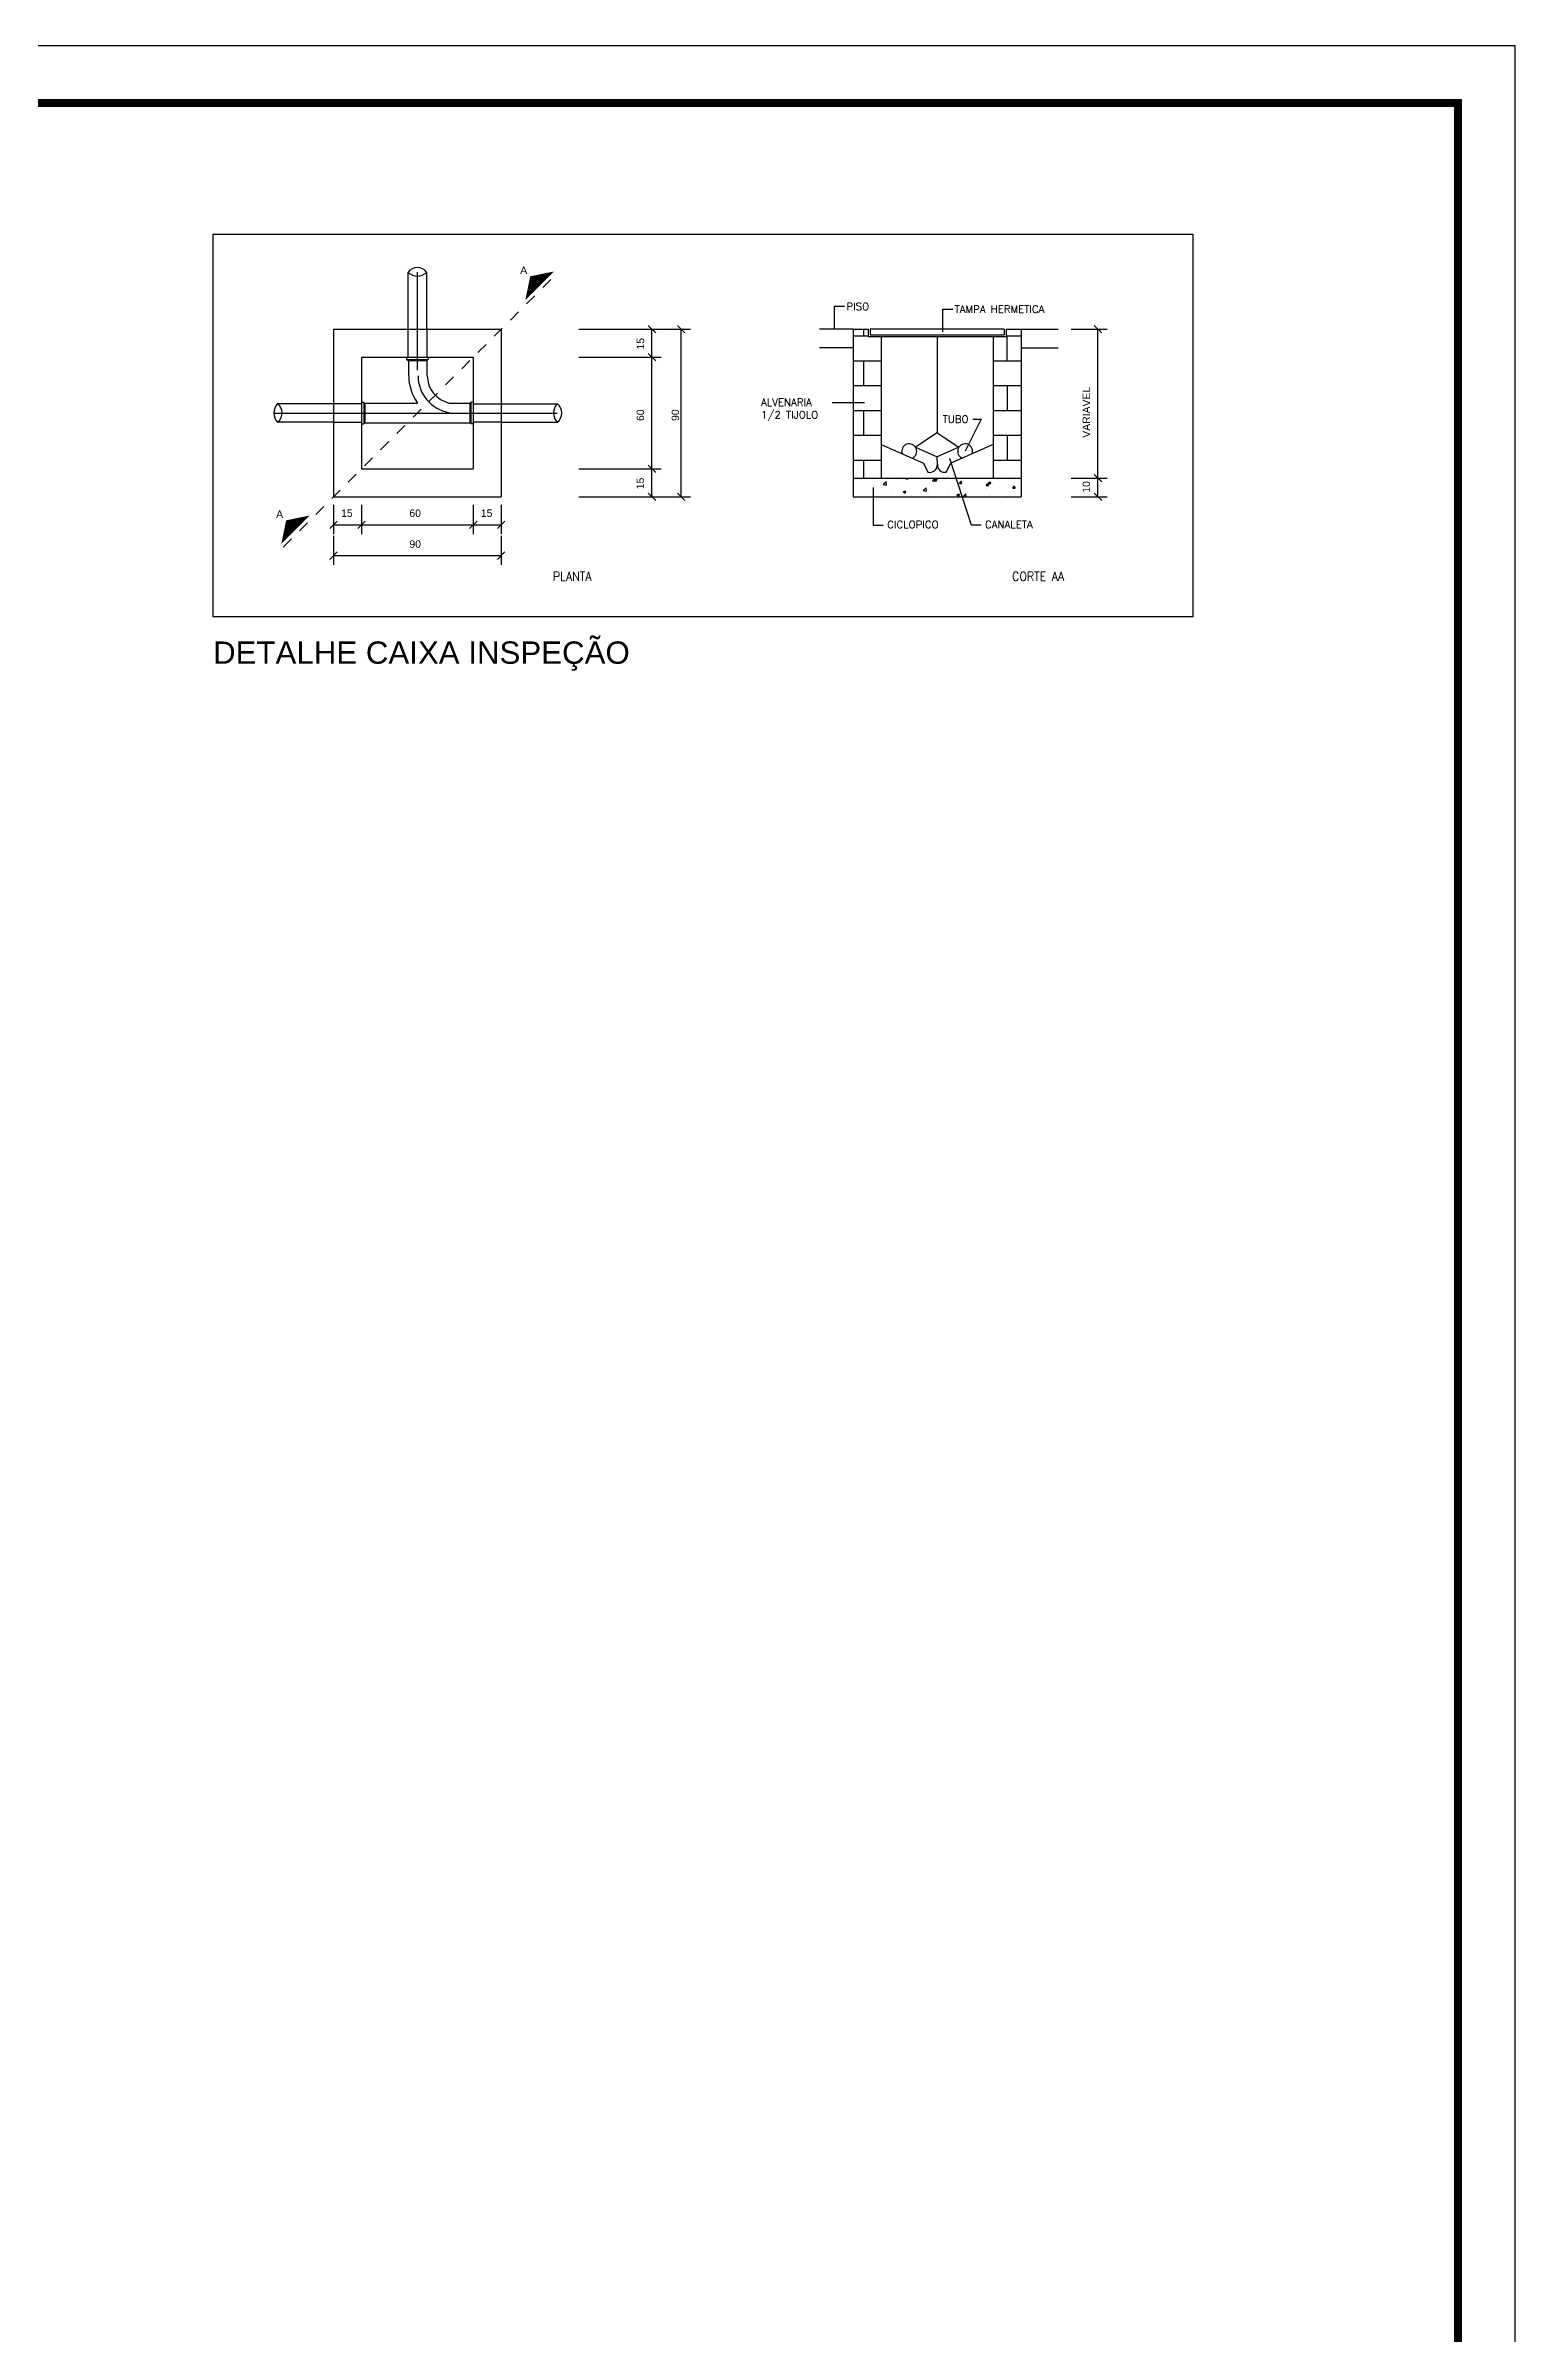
# Model space of a CAD drawing. Header units: millimetres. Extents: x -1312 to 59, y -177 to 623.
# Drawn here: x 46.64 to 59.45, y 22.09 to 42.05 of the extents above; entities that cross this region are included whole.
import ezdxf

# ---------------------------------------------------------------- set-up
doc = ezdxf.new("R2010")
doc.units = ezdxf.units.MM
doc.header["$MEASUREMENT"] = 0
doc.linetypes.add('DASHDOT', pattern=[1, 0.5, -0.25, 0, -0.25])
doc.layers.add('DETALHES', color=7, linetype='Continuous')
doc.styles.add('MONOTXT', font='SIMPLEX.SHX')
doc.styles.add('SANSSERIF', font='sas_____.pfb')
doc.styles.get("Standard").update_dxf_attribs({"font": 'arial.ttf'})
doc.styles.add('T120', font='romans.shx', dxfattribs={"height": 12})

# ---------------------------------------------------------------- blocks, each defined once
blk = doc.blocks.new('*X6')
at = {"color": 0}
for p, q in [((111.248, 43.236), (111.248, 43.236)), ((111.4, 43.233), (111.4, 43.233)), ((111.426, 43.239), (111.428, 43.242)), ((111.426, 43.239), (111.438, 43.238)), ((111.438, 43.238), (111.437, 43.242)), ((111.569, 43.227), (111.579, 43.238)), ((111.581, 43.226), (111.579, 43.238)), ((111.579, 43.233), (111.593, 43.238)), ((111.579, 43.233), (111.589, 43.226)), ((111.589, 43.226), (111.594, 43.238)), ((111.73, 43.24), (111.73, 43.24)), ((111.76, 43.24), (111.76, 43.24)), ((111.815, 43.238), (111.815, 43.238)), ((111.922, 43.233), (111.922, 43.233)), ((111.928, 43.23), (111.928, 43.23)), ((112.011, 43.236), (112.011, 43.236)), ((112.029, 43.229), (112.029, 43.229)), ((111.145, 43.156), (111.145, 43.156)), ((111.147, 43.223), (111.147, 43.223)), ((111.148, 43.199), (111.148, 43.199)), ((111.224, 43.209), (111.224, 43.209)), ((111.242, 43.158), (111.242, 43.158)), ((111.246, 43.169), (111.246, 43.169)), ((111.263, 43.16), (111.263, 43.16)), ((111.298, 43.147), (111.298, 43.147)), ((111.304, 43.208), (111.32, 43.224)), ((111.304, 43.208), (111.322, 43.205)), ((111.322, 43.205), (111.32, 43.224)), ((111.348, 43.154), (111.348, 43.154)), ((111.349, 43.184), (111.349, 43.184)), ((111.349, 43.154), (111.349, 43.154)), ((111.35, 43.226), (111.35, 43.226)), ((111.38, 43.18), (111.38, 43.18)), ((111.411, 43.168), (111.425, 43.174)), ((111.411, 43.168), (111.421, 43.162)), ((111.421, 43.161), (111.425, 43.174)), ((111.424, 43.164), (111.424, 43.164)), ((111.452, 43.198), (111.452, 43.198)), ((111.456, 43.149), (111.456, 43.149)), ((111.497, 43.2), (111.497, 43.2)), ((111.518, 43.175), (111.534, 43.191)), ((111.518, 43.175), (111.536, 43.172)), ((111.536, 43.172), (111.534, 43.191)), ((111.545, 43.156), (111.545, 43.156)), ((111.55, 43.18), (111.55, 43.18)), ((111.551, 43.144), (111.551, 43.144)), ((111.553, 43.211), (111.553, 43.211)), ((111.563, 43.145), (111.563, 43.145)), ((111.569, 43.227), (111.581, 43.226)), ((111.6, 43.187), (111.6, 43.187)), ((111.613, 43.22), (111.613, 43.22)), ((111.655, 43.159), (111.655, 43.159)), ((111.657, 43.226), (111.657, 43.226)), ((111.661, 43.176), (111.661, 43.176)), ((111.676, 43.197), (111.676, 43.197)), ((111.699, 43.152), (111.713, 43.158)), ((111.699, 43.152), (111.709, 43.145)), ((111.709, 43.145), (111.713, 43.157)), ((111.713, 43.214), (111.722, 43.226)), ((111.713, 43.214), (111.725, 43.213)), ((111.725, 43.213), (111.722, 43.226)), ((111.731, 43.142), (111.747, 43.158)), ((111.749, 43.142), (111.747, 43.158)), ((111.757, 43.173), (111.757, 43.173)), ((111.778, 43.196), (111.778, 43.196)), ((111.802, 43.213), (111.802, 43.213)), ((111.852, 43.22), (111.852, 43.22)), ((111.856, 43.202), (111.866, 43.213)), ((111.856, 43.202), (111.868, 43.201)), ((111.858, 43.186), (111.858, 43.186)), ((111.868, 43.201), (111.866, 43.213)), ((111.867, 43.217), (111.881, 43.222)), ((111.867, 43.217), (111.877, 43.21)), ((111.875, 43.151), (111.875, 43.151)), ((111.877, 43.21), (111.881, 43.222)), ((111.894, 43.216), (111.894, 43.216)), ((111.962, 43.201), (111.962, 43.201)), ((111.971, 43.146), (111.971, 43.146)), ((112, 43.189), (112.009, 43.201)), ((112, 43.189), (112.012, 43.188)), ((112.001, 43.168), (112.001, 43.168)), ((112.012, 43.188), (112.009, 43.2))]:
    blk.add_line(p, q, dxfattribs=at)
blk = doc.blocks.new('_Oblique')
at = {"color": 0, "linetype": 'Continuous', "lineweight": -2}
blk.add_line((-0.5, -0.5), (0.5, 0.5), dxfattribs=at)
blk = doc.blocks.new('ahid_dtcx_hid_000_8')
at = {"linetype": 'DASHDOT'}
blk.add_line((12.43, 23.19), (60.3, 71.06), dxfattribs=at)
for p, q in [((34.19, 61.2), (34.19, 71.11)), ((37.44, 61.2), (37.44, 71.11)), ((21.19, 61.2), (50.44, 61.2)), ((21.19, 61.2), (21.19, 31.95)), ((50.44, 61.2), (50.44, 31.95)), ((111.82, 61.2), (105.91, 61.2)), ((111.82, 61.2), (114.42, 61.2)), ((111.82, 61.2), (111.82, 31.95)), ((111.82, 60.02), (114.42, 60.02)), ((113.65, 60.02), (113.65, 61.2)), ((114.42, 61.2), (114.42, 59.9)), ((114.42, 59.9), (116.69, 59.9)), ((138.14, 61.2), (114.74, 61.2)), ((114.74, 61.2), (114.74, 60.22)), ((114.74, 60.22), (138.14, 60.22)), ((116.69, 59.9), (136.19, 59.9)), ((116.69, 59.9), (116.69, 35.2)), ((126.44, 59.9), (126.44, 43.14)), ((136.19, 59.9), (138.47, 59.9)), ((136.19, 59.9), (136.19, 35.2)), ((138.14, 61.2), (138.14, 60.22)), ((138.47, 61.2), (141.07, 61.2)), ((138.47, 61.2), (138.47, 59.9)), ((138.47, 60.02), (141.07, 60.02)), ((138.63, 55.69), (138.63, 60.02)), ((141.07, 61.2), (147.53, 61.2)), ((141.07, 61.2), (141.07, 31.95)), ((26.06, 56.32), (45.56, 56.32)), ((26.06, 56.32), (26.06, 36.82)), ((33.93, 56.31), (37.7, 56.32)), ((33.93, 56.31), (33.93, 55.89)), ((33.93, 55.89), (37.7, 55.9)), ((34.08, 55.89), (34.08, 55.73)), ((37.55, 55.9), (37.55, 55.74)), ((37.7, 56.32), (37.7, 55.9)), ((45.56, 56.32), (45.56, 36.82)), ((111.82, 57.95), (105.91, 57.95)), ((141.07, 57.95), (147.53, 57.95)), ((34.08, 55.73), (37.55, 55.74)), ((34.19, 55.73), (37.44, 55.73)), ((111.82, 55.69), (116.69, 55.69)), ((113.65, 51.35), (113.65, 55.69)), ((136.19, 55.69), (141.07, 55.69)), ((21.19, 48.2), (11.44, 48.2)), ((26.07, 48.46), (26.06, 44.69)), ((26.07, 48.46), (26.49, 48.46)), ((26.49, 48.46), (26.48, 44.69)), ((26.49, 48.31), (26.66, 48.31)), ((26.66, 48.31), (26.65, 44.83)), ((26.65, 48.2), (26.65, 44.95)), ((45.13, 48.31), (44.97, 48.31)), ((44.97, 48.31), (44.98, 44.83)), ((44.97, 48.2), (44.97, 44.95)), ((45.55, 48.46), (45.13, 48.46)), ((45.13, 48.46), (45.14, 44.69)), ((45.55, 48.46), (45.56, 44.69)), ((50.44, 48.2), (60.19, 48.2)), ((111.82, 51.35), (116.69, 51.35)), ((136.19, 51.35), (141.07, 51.35)), ((138.63, 51.35), (138.63, 47.02)), ((21.19, 44.95), (11.44, 44.95)), ((26.06, 44.69), (26.48, 44.69)), ((26.49, 44.83), (26.65, 44.83)), ((45.14, 44.83), (44.98, 44.83)), ((45.56, 44.69), (45.14, 44.69)), ((50.44, 44.95), (60.19, 44.95)), ((111.82, 47.02), (116.69, 47.02)), ((113.65, 42.68), (113.65, 47.02)), ((136.19, 47.02), (141.07, 47.02)), ((111.82, 42.68), (116.69, 42.68)), ((116.69, 41.09), (124.08, 37.82)), ((126.44, 43.14), (122.65, 40.61)), ((122.65, 40.61), (126.44, 38.93)), ((126.44, 43.14), (130.24, 40.61)), ((130.24, 40.61), (126.44, 38.93)), ((136.19, 41.09), (128.8, 37.82)), ((136.19, 42.68), (141.07, 42.68)), ((138.63, 42.68), (138.63, 38.35)), ((26.06, 36.82), (45.56, 36.82)), ((111.82, 38.35), (116.69, 38.35)), ((113.65, 35.2), (113.65, 38.35)), ((124.08, 37.82), (124.83, 36.27)), ((126.47, 37.59), (126.44, 38.93)), ((128.02, 36.25), (128.8, 37.82)), ((136.19, 38.35), (141.07, 38.35)), ((21.19, 31.95), (50.44, 31.95)), ((111.82, 35.2), (141.07, 35.2)), ((111.82, 31.95), (141.07, 31.95))]:
    blk.add_line(p, q)
at = {"ltscale": 0.3}
for p, q in [((35.82, 54.05), (35.82, 71.11)), ((10.79, 46.57), (60.19, 46.57))]:
    blk.add_line(p, q, dxfattribs=at)
at = {"linetype": 'ByBlock'}
for p, q in [((108.55, 65.19), (110.31, 65.19)), ((108.55, 61.2), (108.55, 65.19)), ((127.41, 60.71), (127.41, 64.7)), ((127.41, 64.7), (129.17, 64.7)), ((63.96, 61.2), (78.34, 61.2)), ((76.72, 31.95), (76.72, 61.2)), ((78.34, 61.2), (83.42, 61.2)), ((81.8, 31.95), (81.8, 61.2)), ((149.83, 61.2), (156.09, 61.2)), ((154.47, 31.95), (154.47, 61.2)), ((63.96, 56.32), (78.34, 56.32)), ((108.14, 48.43), (113.78, 48.43)), ((134.11, 45.49), (131.32, 39.89)), ((132.66, 45.49), (134.11, 45.49)), ((63.96, 36.82), (78.34, 36.82)), ((128.58, 38.69), (132.39, 27.09)), ((63.96, 31.95), (78.34, 31.95)), ((78.34, 31.95), (83.42, 31.95)), ((115.3, 33.56), (115.3, 26.99)), ((149.83, 35.2), (156.09, 35.2)), ((149.83, 31.95), (156.09, 31.95)), ((21.19, 30.54), (21.19, 25.46)), ((26.06, 30.54), (26.06, 25.46)), ((45.56, 30.54), (45.56, 25.46)), ((50.44, 30.54), (50.44, 25.46)), ((21.19, 27.08), (50.44, 27.08)), ((21.19, 25.16), (21.19, 20.08)), ((50.44, 25.16), (50.44, 20.08)), ((115.3, 26.99), (117, 26.99)), ((132.39, 27.09), (134.11, 27.09)), ((21.19, 21.7), (50.44, 21.7))]:
    blk.add_line(p, q, dxfattribs=at)
at = {"ltscale": 0.5}
for p, q in [((34.19, 56.32), (34.19, 61.2)), ((37.44, 61.2), (37.44, 56.32)), ((34.3, 53.07), (34.3, 55.73)), ((37.55, 53.07), (37.55, 55.74)), ((26.06, 48.2), (21.19, 48.2)), ((26.66, 48.31), (35.85, 48.31)), ((41.38, 48.31), (44.97, 48.31)), ((45.56, 48.2), (50.44, 48.2)), ((21.19, 44.95), (26.06, 44.95)), ((26.65, 44.83), (44.98, 44.83)), ((50.44, 44.95), (45.56, 44.95))]:
    blk.add_line(p, q, dxfattribs=at)
blk.add_lwpolyline([(0.19, 77.78), (170.99, 77.78), (170.99, 11.02), (0.19, 11.02)], close=True)
blk.add_lwpolyline([(0.19, 77.78), (170.99, 77.78), (170.99, 11.02), (0.19, 11.02)], close=True)
for points in [[(55.48, 70.41, 0, 7.04, 0), (57.13, 68.76, 7.04, 7.04, 0)], [(12.93, 27.85, 0, 7.04, 0), (14.57, 26.21, 7.04, 7.04, 0)]]:
    blk.add_lwpolyline(points, format="xyseb")
for centre, radius, start, end in [((35.81, 69.91), 2.02, 36.4964, 143.5036), ((35.81, 72.84), 2.38, 226.8694, 313.1306), ((13.17, 46.58), 2.38, 136.8694, 223.1306), ((10.23, 46.58), 2.02, 306.4964, 53.5036), ((61.92, 46.58), 2.38, 136.8694, 223.1306), ((58.98, 46.58), 2.02, 306.4964, 53.5036), ((121.57, 39.89), 1.3, 293.8139, 198.4482), ((131.32, 39.89), 1.3, 341.5518, 246.1861), ((125.18, 37.52), 1.3, 254.7023, 3.0696), ((127.77, 37.53), 1.3, 176.9728, 281.0702)]:
    blk.add_arc(centre, radius, start, end)
for radius, end in [(8.12, 215.8737), (4.88, 257.5988)]:
    blk.add_arc((42.43, 53.07), radius, 180, end, dxfattribs=at)
at = {"ltscale": 0.3}
blk.add_arc((42.43, 53.07), 6.5, 180, 260.4281, dxfattribs=at)
at = {"linetype": 'ByBlock'}
for p, xscale, yscale, zscale, rotation in [((76.72, 61.2), 1.3, 1.3, 1.3, 90), ((81.8, 61.2), 1.3, 1.3, 1.3, 90), ((154.47, 61.2), 1.3, 1.3, 1.3, 90), ((76.72, 56.32), 1.3, 1.3, 1.3, 90), ((76.72, 36.82), 1.3, 1.3, 1.3, 90), ((76.72, 31.95), 1.3, 1.3, 1.3, 270), ((81.8, 31.95), 1.3, 1.3, 1.3, 270), ((154.47, 35.2), 1.3, 1.3, 1.3, 90), ((154.47, 31.95), 1.3, 1.3, 1.3, 270), ((21.19, 27.08), 1.300000000000001, 1.300000000000001, 1.300000000000001, 180), ((21.19, 21.7), 1.300000000000001, 1.300000000000001, 1.300000000000001, 180)]:
    blk.add_blockref('_Oblique', p, dxfattribs=dict(at, xscale=xscale, yscale=yscale, zscale=zscale, rotation=rotation))
at = {"xscale": 32.5, "yscale": 32.5, "zscale": 32.5}
blk.add_blockref('*X6', (-3500.35, -1370.16), dxfattribs=at)
at = {"linetype": 'ByBlock', "xscale": 1.300000000000001, "yscale": 1.300000000000001, "zscale": 1.300000000000001}
for p in [(26.06, 27.08), (45.56, 27.08), (50.44, 27.08), (50.44, 21.7)]:
    blk.add_blockref('_Oblique', p, dxfattribs=at)
at = {"linetype": 'Continuous'}
for s, p in [('A', (53.75, 70.83)), ('A', (11.19, 28.28)), ('15', (22.51, 28.45)), ('60', (34.42, 28.45)), ('15', (46.88, 28.45)), ('90', (34.42, 23.07))]:
    blk.add_text(s, height=1.3, dxfattribs=at).set_placement(p)
for s, height, style, p in [('PISO', 1.3, 'MONOTXT', (110.62, 64.51)), ('TAMPA HERMETICA', 1.3, 'MONOTXT', (129.48, 64.03)), ('ALVENARIA', 1.3, 'MONOTXT', (95.73, 47.78)), ('1/2 TIJOLO', 1.3, 'MONOTXT', (95.73, 45.62)), ('TUBO', 1.3, 'MONOTXT', (127.4, 44.86)), ('CICLOPICO', 1.3, 'MONOTXT', (117.72, 26.46)), ('CANALETA', 1.3, 'MONOTXT', (134.79, 26.46)), ('DETALHE CAIXA INSPEÇÃO', 3.9, 'SANSSERIF', (0.19, 2.83))]:
    blk.add_text(s, height=height, dxfattribs=dict(style=style)).set_placement(p)
for s, p in [('15', (75.35, 57.64)), ('VARIAVEL', (153.1, 42.26)), ('60', (75.35, 45.18)), ('90', (81.44, 45.18)), ('15', (75.34, 33.27)), ('10', (153.1, 32.67))]:
    blk.add_text(s, height=1.3, rotation=90, dxfattribs=at).set_placement(p)
at = {"style": 'T120', "width": 0.9}
for s, p in [('PLANTA', (59.44, 17.31)), ('CORTE AA', (139.5, 17.31))]:
    blk.add_text(s, height=1.56, dxfattribs=at).set_placement(p)

msp = doc.modelspace()

# ---------------------------------------------------------------- linework, layer by layer
for p, q in [((59.45, 42.05), (0, 42.05)), ((59.45, 0), (59.45, 42.05))]:
    msp.add_line(p, q)
at = {"const_width": 0.07}
msp.add_lwpolyline([(58.95, 41.55), (1.25, 41.55), (1.25, 0.5), (58.95, 0.5)], close=True, dxfattribs=at)

# ---------------------------------------------------------------- block references
at = {"layer": 'DETALHES', "xscale": 0.05, "yscale": 0.05, "zscale": 0.05}
msp.add_blockref('ahid_dtcx_hid_000_8', (48.089, 36.519), dxfattribs=at)

doc.saveas('drawing.dxf')
